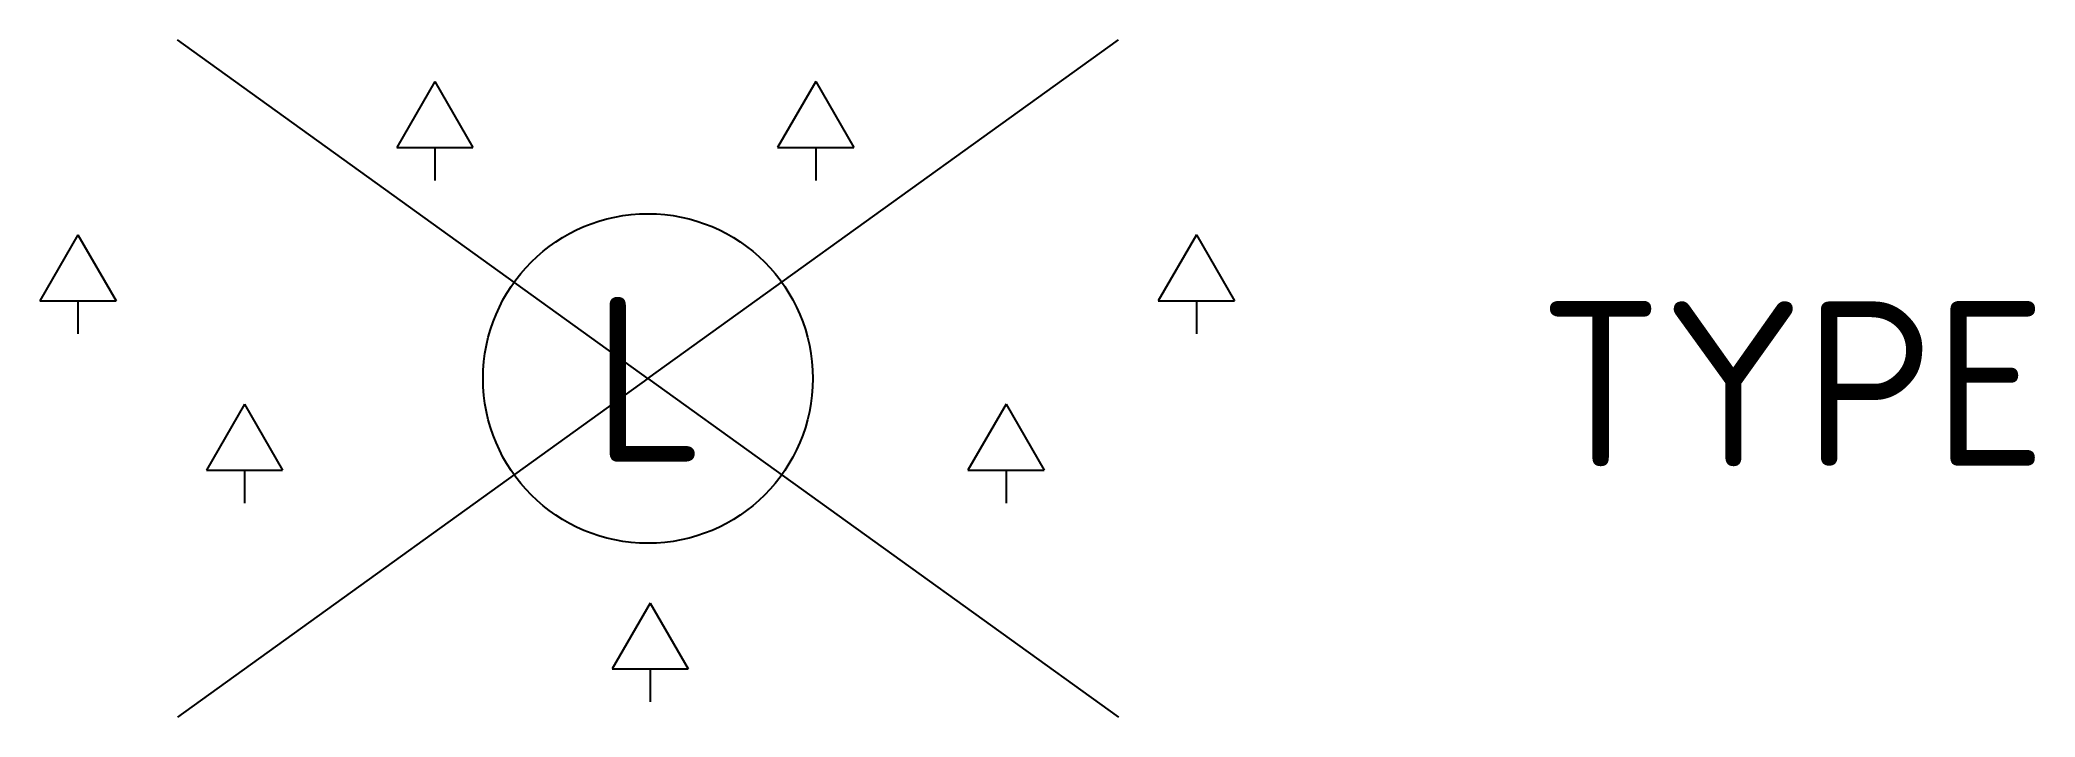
# Model space of a CAD drawing. Extents: x -1.84 to 4.21, y -1.03 to 1.03.
import ezdxf
from ezdxf.enums import TextEntityAlignment as Align

# ---------------------------------------------------------------- set-up
doc = ezdxf.new("R2010")
doc.units = 0
doc.header["$LTSCALE"] = 0.2
doc.styles.add('NLCS-ISO', font='NLCS-ISO.ttf')

msp = doc.modelspace()

# ---------------------------------------------------------------- linework, layer by layer
at = {"ltscale": 0.1}
for p, q in [((0, 0), (-1.4267, 1.0272)), ((0, 0), (1.4267, 1.0272)), ((-0.6461, 0.9006), (-0.7616, 0.7006)), ((-0.6461, 0.9006), (-0.5306, 0.7006)), ((0.5086, 0.9006), (0.3931, 0.7006)), ((0.5086, 0.9006), (0.6241, 0.7006)), ((-0.7616, 0.7006), (-0.5306, 0.7006)), ((-0.6461, 0.7006), (-0.6461, 0.6006)), ((0.3931, 0.7006), (0.6241, 0.7006)), ((0.5086, 0.7006), (0.5086, 0.6006)), ((-1.7285, 0.4354), (-1.844, 0.2354)), ((-1.7285, 0.4354), (-1.613, 0.2354)), ((1.6631, 0.4354), (1.5476, 0.2354)), ((1.6631, 0.4354), (1.7786, 0.2354)), ((-1.844, 0.2354), (-1.613, 0.2354)), ((-1.7285, 0.2354), (-1.7285, 0.1354)), ((1.5476, 0.2354), (1.7786, 0.2354)), ((1.6631, 0.2354), (1.6631, 0.1354)), ((0, 0), (-1.4267, -1.0272)), ((0, 0), (1.4267, -1.0272)), ((-1.2234, -0.0779), (-1.3389, -0.2779)), ((-1.2234, -0.0779), (-1.108, -0.2779)), ((1.086, -0.0779), (0.9705, -0.2779)), ((1.086, -0.0779), (1.2014, -0.2779)), ((-1.3389, -0.2779), (-1.108, -0.2779)), ((-1.2234, -0.2779), (-1.2234, -0.3779)), ((0.9705, -0.2779), (1.2014, -0.2779)), ((1.086, -0.2779), (1.086, -0.3779)), ((0.0069, -0.6811), (-0.1085, -0.8811)), ((0.0069, -0.6811), (0.1224, -0.8811)), ((-0.1085, -0.8811), (0.1224, -0.8811)), ((0.0069, -0.8811), (0.0069, -0.9811))]:
    msp.add_line(p, q, dxfattribs=at)
msp.add_circle((0, 0), 0.5, dxfattribs=at)

# ---------------------------------------------------------------- texts
at = {"style": 'NLCS-ISO'}
msp.add_text('L', height=0.5, dxfattribs=at).set_placement((-0.1676, -0.2524))
at = {"ltscale": 0.1, "style": 'NLCS-ISO'}
msp.add_attdef('TYPE', text='', height=0.5, dxfattribs=at).set_placement((3.4709, -0.0161), align=Align.MIDDLE_CENTER)

doc.saveas('drawing.dxf')
